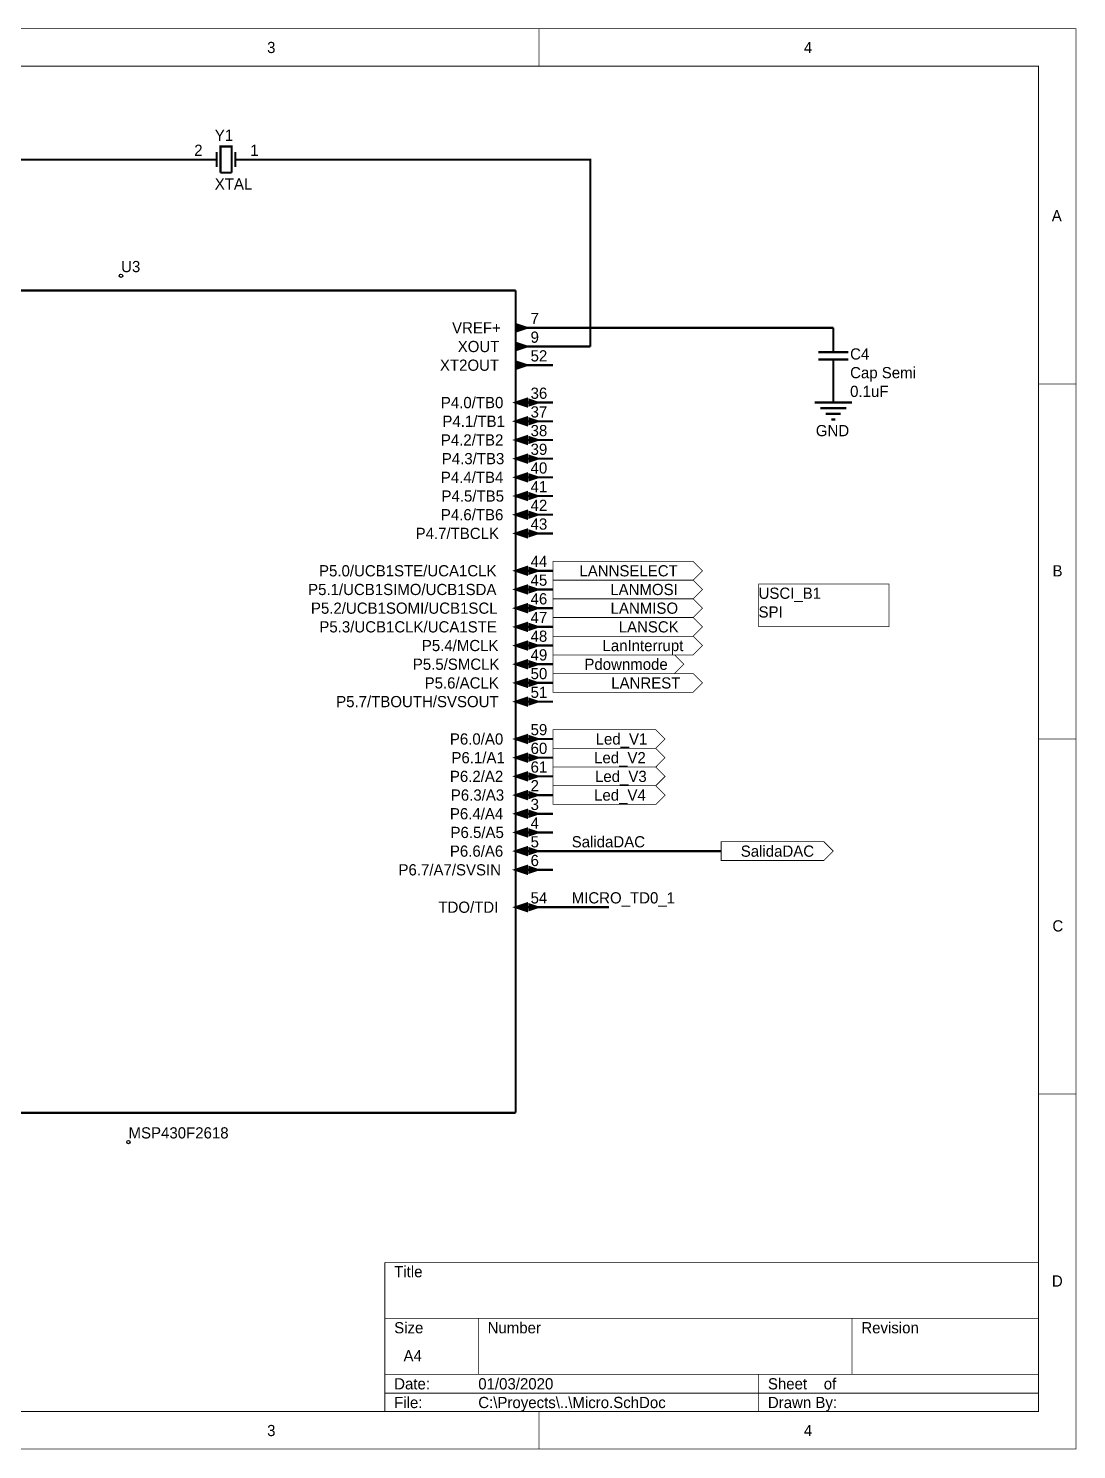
# Model space of a CAD drawing. Header units: millimetres. Extents: x 0 to 11.5, y 0 to 7.6.
# Drawn here: x 5.89 to 11.5, y 0 to 7.6 of the extents above; entities that cross this region are included whole.
import ezdxf

# ---------------------------------------------------------------- set-up
doc = ezdxf.new("R2010")
doc.units = ezdxf.units.MM
doc.header["$MEASUREMENT"] = 0
doc.layers.add('Sheet', color=255, linetype='Continuous')

msp = doc.modelspace()

# ---------------------------------------------------------------- linework, layer by layer
at = {"layer": 'Sheet'}
for points, const_width in [([(0, 7.6), (11.4983, 7.6), (11.4983, 0.0017), (0, 0.0017), (0, 7.6)], 0.0039), ([(8.625, 7.4), (8.625, 7.6)], 0.0039), ([(0.2, 7.4), (11.2983, 7.4), (11.2983, 0.2017), (0.2, 0.2017), (0.2, 7.4)], 0.0039), ([(6.9, 6.86), (6.9, 6.94)], 0.0118), ([(6.92, 6.83), (6.92, 6.97), (6.98, 6.97), (6.98, 6.83)], 0.0118), ([(7, 6.86), (7, 6.94)], 0.0118), ([(6.7, 6.9), (4.2, 6.9), (4.2, 5.4)], 0.0118), ([(6.9, 6.9), (6.7, 6.9)], 0.0118), ([(7, 6.9), (7.2, 6.9)], 0.0118), ([(8.9, 5.9), (8.9, 6.9), (7.2, 6.9)], 0.0118), ([(6.98, 6.83), (6.92, 6.83)], 0.0118), ([(8.5, 6.2), (4.7, 6.2)], 0.0118), ([(8.5, 1.8), (8.5, 6.2)], 0.0118), ([(8.5, 6), (8.7, 6)], 0.0118), ([(8.7, 6), (10.2, 6)], 0.0118), ([(10.2, 5.9), (10.2, 6)], 0.0118), ([(8.5, 5.9), (8.7, 5.9)], 0.0118), ([(8.7, 5.9), (8.9, 5.9)], 0.0118), ([(10.12, 5.87), (10.28, 5.87)], 0.0118), ([(10.2, 5.9), (10.2, 5.87)], 0.0118), ([(8.5, 5.8), (8.7, 5.8)], 0.0118), ([(10.28, 5.83), (10.12, 5.83)], 0.0118), ([(10.2, 5.8), (10.2, 5.83)], 0.0118), ([(10.2, 5.8), (10.2, 5.7)], 0.0118), ([(10.2, 5.7), (10.2, 5.6)], 0.0118), ([(11.3, 5.7), (11.5, 5.7)], 0.0039), ([(8.5, 5.6), (8.7, 5.6)], 0.0118), ([(10.1, 5.6), (10.3, 5.6)], 0.0118), ([(10.13, 5.57), (10.27, 5.57)], 0.0118), ([(8.5, 5.5), (8.7, 5.5)], 0.0118), ([(10.16, 5.54), (10.24, 5.54)], 0.0118), ([(10.19, 5.51), (10.21, 5.51)], 0.0118), ([(8.5, 5.4), (8.7, 5.4)], 0.0118), ([(8.5, 5.3), (8.7, 5.3)], 0.0118), ([(8.5, 5.2), (8.7, 5.2)], 0.0118), ([(8.5, 5.1), (8.7, 5.1)], 0.0118), ([(8.5, 5), (8.7, 5)], 0.0118), ([(8.5, 4.9), (8.7, 4.9)], 0.0118), ([(8.5, 4.7), (8.7, 4.7)], 0.0118), ([(8.5, 4.6), (8.7, 4.6)], 0.0118), ([(9.8, 4.63), (10.4983, 4.63), (10.4983, 4.4016), (9.8, 4.4016), (9.8, 4.63)], 0.0039), ([(8.5, 4.5), (8.7, 4.5)], 0.0118), ([(8.5, 4.4), (8.7, 4.4)], 0.0118), ([(8.5, 4.3), (8.7, 4.3)], 0.0118), ([(8.5, 4.2), (8.7, 4.2)], 0.0118), ([(8.5, 4.1), (8.7, 4.1)], 0.0118), ([(8.5, 4), (8.7, 4)], 0.0118), ([(8.5, 3.8), (8.7, 3.8)], 0.0118), ([(11.3, 3.8), (11.5, 3.8)], 0.0039), ([(8.5, 3.7), (8.7, 3.7)], 0.0118), ([(8.5, 3.6), (8.7, 3.6)], 0.0118), ([(8.5, 3.5), (8.7, 3.5)], 0.0118), ([(8.5, 3.4), (8.7, 3.4)], 0.0118), ([(8.5, 3.3), (8.7, 3.3)], 0.0118), ([(8.5, 3.2), (8.7, 3.2)], 0.0118), ([(8.7, 3.2), (9.6, 3.2), (9.6, 3.2)], 0.0118), ([(8.5, 3.1), (8.7, 3.1)], 0.0118), ([(8.5, 2.9), (8.7, 2.9)], 0.0118), ([(9, 2.9), (8.7, 2.9)], 0.0118), ([(11.3, 1.9), (11.5, 1.9)], 0.0039), ([(4.7, 1.8), (8.5, 1.8)], 0.0118), ([(7.8, 1), (11.3, 1)], 0.0039), ([(7.8, 0.2), (7.8, 1)], 0.0039), ([(7.8, 0.7), (11.3, 0.7)], 0.0039), ([(8.3, 0.4), (8.3, 0.7)], 0.0039), ([(10.3, 0.4), (10.3, 0.7)], 0.0039), ([(7.8, 0.4), (11.3, 0.4)], 0.0039), ([(9.8, 0.2), (9.8, 0.4)], 0.0039), ([(7.8, 0.3), (11.3, 0.3)], 0.0039), ([(8.625, 0.2), (8.625, 0)], 0.0039)]:
    msp.add_lwpolyline(points, dxfattribs=dict(at, const_width=const_width))
for points, const_width in [([(8.56, 6), (8.5, 5.98), (8.5, 6.02), (8.56, 6)], 0.0118), ([(8.56, 6), (8.5, 6.02), (8.5, 5.98), (8.56, 6)], 0.0039), ([(8.56, 5.9), (8.5, 5.88), (8.5, 5.92), (8.56, 5.9)], 0.0118), ([(8.56, 5.9), (8.5, 5.92), (8.5, 5.88), (8.56, 5.9)], 0.0039), ([(8.56, 5.8), (8.5, 5.78), (8.5, 5.82), (8.56, 5.8)], 0.0118), ([(8.56, 5.8), (8.5, 5.82), (8.5, 5.78), (8.56, 5.8)], 0.0039), ([(8.56, 5.58), (8.5, 5.6), (8.56, 5.62), (8.56, 5.58)], 0.0118), ([(8.56, 5.62), (8.5, 5.6), (8.56, 5.58), (8.56, 5.62)], 0.0039), ([(8.63, 5.6), (8.57, 5.58), (8.57, 5.62), (8.63, 5.6)], 0.0039), ([(8.57, 5.62), (8.57, 5.58), (8.63, 5.6), (8.57, 5.62)], 0.0039), ([(8.56, 5.48), (8.5, 5.5), (8.56, 5.52), (8.56, 5.48)], 0.0118), ([(8.56, 5.52), (8.5, 5.5), (8.56, 5.48), (8.56, 5.52)], 0.0039), ([(8.63, 5.5), (8.57, 5.48), (8.57, 5.52), (8.63, 5.5)], 0.0039), ([(8.57, 5.52), (8.57, 5.48), (8.63, 5.5), (8.57, 5.52)], 0.0039), ([(8.56, 5.38), (8.5, 5.4), (8.56, 5.42), (8.56, 5.38)], 0.0118), ([(8.56, 5.42), (8.5, 5.4), (8.56, 5.38), (8.56, 5.42)], 0.0039), ([(8.63, 5.4), (8.57, 5.38), (8.57, 5.42), (8.63, 5.4)], 0.0039), ([(8.57, 5.42), (8.57, 5.38), (8.63, 5.4), (8.57, 5.42)], 0.0039), ([(8.56, 5.28), (8.5, 5.3), (8.56, 5.32), (8.56, 5.28)], 0.0118), ([(8.56, 5.32), (8.5, 5.3), (8.56, 5.28), (8.56, 5.32)], 0.0039), ([(8.63, 5.3), (8.57, 5.28), (8.57, 5.32), (8.63, 5.3)], 0.0039), ([(8.57, 5.32), (8.57, 5.28), (8.63, 5.3), (8.57, 5.32)], 0.0039), ([(8.56, 5.18), (8.5, 5.2), (8.56, 5.22), (8.56, 5.18)], 0.0118), ([(8.56, 5.22), (8.5, 5.2), (8.56, 5.18), (8.56, 5.22)], 0.0039), ([(8.63, 5.2), (8.57, 5.18), (8.57, 5.22), (8.63, 5.2)], 0.0039), ([(8.57, 5.22), (8.57, 5.18), (8.63, 5.2), (8.57, 5.22)], 0.0039), ([(8.56, 5.08), (8.5, 5.1), (8.56, 5.12), (8.56, 5.08)], 0.0118), ([(8.56, 5.12), (8.5, 5.1), (8.56, 5.08), (8.56, 5.12)], 0.0039), ([(8.63, 5.1), (8.57, 5.08), (8.57, 5.12), (8.63, 5.1)], 0.0039), ([(8.57, 5.12), (8.57, 5.08), (8.63, 5.1), (8.57, 5.12)], 0.0039), ([(8.56, 4.98), (8.5, 5), (8.56, 5.02), (8.56, 4.98)], 0.0118), ([(8.56, 5.02), (8.5, 5), (8.56, 4.98), (8.56, 5.02)], 0.0039), ([(8.63, 5), (8.57, 4.98), (8.57, 5.02), (8.63, 5)], 0.0039), ([(8.57, 5.02), (8.57, 4.98), (8.63, 5), (8.57, 5.02)], 0.0039), ([(8.56, 4.88), (8.5, 4.9), (8.56, 4.92), (8.56, 4.88)], 0.0118), ([(8.56, 4.92), (8.5, 4.9), (8.56, 4.88), (8.56, 4.92)], 0.0039), ([(8.63, 4.9), (8.57, 4.88), (8.57, 4.92), (8.63, 4.9)], 0.0039), ([(8.57, 4.92), (8.57, 4.88), (8.63, 4.9), (8.57, 4.92)], 0.0039), ([(8.56, 4.68), (8.5, 4.7), (8.56, 4.72), (8.56, 4.68)], 0.0118), ([(8.56, 4.72), (8.5, 4.7), (8.56, 4.68), (8.56, 4.72)], 0.0039), ([(8.63, 4.7), (8.57, 4.68), (8.57, 4.72), (8.63, 4.7)], 0.0039), ([(8.57, 4.72), (8.57, 4.68), (8.63, 4.7), (8.57, 4.72)], 0.0039), ([(8.7, 4.65), (8.7, 4.75), (9.45, 4.75), (9.5, 4.7), (9.45, 4.65), (8.7, 4.65)], 0.0039), ([(8.7, 4.55), (8.7, 4.65), (9.45, 4.65), (9.5, 4.6), (9.45, 4.55), (8.7, 4.55)], 0.0039), ([(8.56, 4.58), (8.5, 4.6), (8.56, 4.62), (8.56, 4.58)], 0.0118), ([(8.56, 4.62), (8.5, 4.6), (8.56, 4.58), (8.56, 4.62)], 0.0039), ([(8.63, 4.6), (8.57, 4.58), (8.57, 4.62), (8.63, 4.6)], 0.0039), ([(8.57, 4.62), (8.57, 4.58), (8.63, 4.6), (8.57, 4.62)], 0.0039), ([(8.56, 4.48), (8.5, 4.5), (8.56, 4.52), (8.56, 4.48)], 0.0118), ([(8.56, 4.52), (8.5, 4.5), (8.56, 4.48), (8.56, 4.52)], 0.0039), ([(8.63, 4.5), (8.57, 4.48), (8.57, 4.52), (8.63, 4.5)], 0.0039), ([(8.57, 4.52), (8.57, 4.48), (8.63, 4.5), (8.57, 4.52)], 0.0039), ([(8.7, 4.45), (8.7, 4.55), (9.45, 4.55), (9.5, 4.5), (9.45, 4.45), (8.7, 4.45)], 0.0039), ([(8.56, 4.38), (8.5, 4.4), (8.56, 4.42), (8.56, 4.38)], 0.0118), ([(8.56, 4.42), (8.5, 4.4), (8.56, 4.38), (8.56, 4.42)], 0.0039), ([(8.63, 4.4), (8.57, 4.38), (8.57, 4.42), (8.63, 4.4)], 0.0039), ([(8.57, 4.42), (8.57, 4.38), (8.63, 4.4), (8.57, 4.42)], 0.0039), ([(8.7, 4.35), (8.7, 4.45), (9.45, 4.45), (9.5, 4.4), (9.45, 4.35), (8.7, 4.35)], 0.0039), ([(8.7, 4.25), (8.7, 4.35), (9.45, 4.35), (9.5, 4.3), (9.45, 4.25), (8.7, 4.25)], 0.0039), ([(8.56, 4.28), (8.5, 4.3), (8.56, 4.32), (8.56, 4.28)], 0.0118), ([(8.56, 4.32), (8.5, 4.3), (8.56, 4.28), (8.56, 4.32)], 0.0039), ([(8.63, 4.3), (8.57, 4.28), (8.57, 4.32), (8.63, 4.3)], 0.0039), ([(8.57, 4.32), (8.57, 4.28), (8.63, 4.3), (8.57, 4.32)], 0.0039), ([(8.56, 4.18), (8.5, 4.2), (8.56, 4.22), (8.56, 4.18)], 0.0118), ([(8.56, 4.22), (8.5, 4.2), (8.56, 4.18), (8.56, 4.22)], 0.0039), ([(8.63, 4.2), (8.57, 4.18), (8.57, 4.22), (8.63, 4.2)], 0.0039), ([(8.57, 4.22), (8.57, 4.18), (8.63, 4.2), (8.57, 4.22)], 0.0039), ([(8.7, 4.15), (8.7, 4.25), (9.35, 4.25), (9.4, 4.2), (9.35, 4.15), (8.7, 4.15)], 0.0039), ([(8.56, 4.08), (8.5, 4.1), (8.56, 4.12), (8.56, 4.08)], 0.0118), ([(8.56, 4.12), (8.5, 4.1), (8.56, 4.08), (8.56, 4.12)], 0.0039), ([(8.63, 4.1), (8.57, 4.08), (8.57, 4.12), (8.63, 4.1)], 0.0039), ([(8.57, 4.12), (8.57, 4.08), (8.63, 4.1), (8.57, 4.12)], 0.0039), ([(8.7, 4.05), (8.7, 4.15), (9.45, 4.15), (9.5, 4.1), (9.45, 4.05), (8.7, 4.05)], 0.0039), ([(8.56, 3.98), (8.5, 4), (8.56, 4.02), (8.56, 3.98)], 0.0118), ([(8.56, 4.02), (8.5, 4), (8.56, 3.98), (8.56, 4.02)], 0.0039), ([(8.63, 4), (8.57, 3.98), (8.57, 4.02), (8.63, 4)], 0.0039), ([(8.57, 4.02), (8.57, 3.98), (8.63, 4), (8.57, 4.02)], 0.0039), ([(8.56, 3.78), (8.5, 3.8), (8.56, 3.82), (8.56, 3.78)], 0.0118), ([(8.56, 3.82), (8.5, 3.8), (8.56, 3.78), (8.56, 3.82)], 0.0039), ([(8.63, 3.8), (8.57, 3.78), (8.57, 3.82), (8.63, 3.8)], 0.0039), ([(8.57, 3.82), (8.57, 3.78), (8.63, 3.8), (8.57, 3.82)], 0.0039), ([(8.7, 3.75), (8.7, 3.85), (9.25, 3.85), (9.3, 3.8), (9.25, 3.75), (8.7, 3.75)], 0.0039), ([(8.56, 3.68), (8.5, 3.7), (8.56, 3.72), (8.56, 3.68)], 0.0118), ([(8.7, 3.65), (8.7, 3.75), (9.25, 3.75), (9.3, 3.7), (9.25, 3.65), (8.7, 3.65)], 0.0039), ([(8.56, 3.72), (8.5, 3.7), (8.56, 3.68), (8.56, 3.72)], 0.0039), ([(8.63, 3.7), (8.57, 3.68), (8.57, 3.72), (8.63, 3.7)], 0.0039), ([(8.57, 3.72), (8.57, 3.68), (8.63, 3.7), (8.57, 3.72)], 0.0039), ([(8.7, 3.55), (8.7, 3.65), (9.25, 3.65), (9.3, 3.6), (9.25, 3.55), (8.7, 3.55)], 0.0039), ([(8.56, 3.58), (8.5, 3.6), (8.56, 3.62), (8.56, 3.58)], 0.0118), ([(8.56, 3.62), (8.5, 3.6), (8.56, 3.58), (8.56, 3.62)], 0.0039), ([(8.63, 3.6), (8.57, 3.58), (8.57, 3.62), (8.63, 3.6)], 0.0039), ([(8.57, 3.62), (8.57, 3.58), (8.63, 3.6), (8.57, 3.62)], 0.0039), ([(8.56, 3.48), (8.5, 3.5), (8.56, 3.52), (8.56, 3.48)], 0.0118), ([(8.56, 3.52), (8.5, 3.5), (8.56, 3.48), (8.56, 3.52)], 0.0039), ([(8.63, 3.5), (8.57, 3.48), (8.57, 3.52), (8.63, 3.5)], 0.0039), ([(8.57, 3.52), (8.57, 3.48), (8.63, 3.5), (8.57, 3.52)], 0.0039), ([(8.7, 3.45), (8.7, 3.55), (9.25, 3.55), (9.3, 3.5), (9.25, 3.45), (8.7, 3.45)], 0.0039), ([(8.56, 3.38), (8.5, 3.4), (8.56, 3.42), (8.56, 3.38)], 0.0118), ([(8.56, 3.42), (8.5, 3.4), (8.56, 3.38), (8.56, 3.42)], 0.0039), ([(8.63, 3.4), (8.57, 3.38), (8.57, 3.42), (8.63, 3.4)], 0.0039), ([(8.57, 3.42), (8.57, 3.38), (8.63, 3.4), (8.57, 3.42)], 0.0039), ([(8.56, 3.28), (8.5, 3.3), (8.56, 3.32), (8.56, 3.28)], 0.0118), ([(8.56, 3.32), (8.5, 3.3), (8.56, 3.28), (8.56, 3.32)], 0.0039), ([(8.63, 3.3), (8.57, 3.28), (8.57, 3.32), (8.63, 3.3)], 0.0039), ([(8.57, 3.32), (8.57, 3.28), (8.63, 3.3), (8.57, 3.32)], 0.0039), ([(8.56, 3.18), (8.5, 3.2), (8.56, 3.22), (8.56, 3.18)], 0.0118), ([(8.56, 3.22), (8.5, 3.2), (8.56, 3.18), (8.56, 3.22)], 0.0039), ([(8.63, 3.2), (8.57, 3.18), (8.57, 3.22), (8.63, 3.2)], 0.0039), ([(8.57, 3.22), (8.57, 3.18), (8.63, 3.2), (8.57, 3.22)], 0.0039), ([(9.6, 3.15), (9.6, 3.25), (10.15, 3.25), (10.2, 3.2), (10.15, 3.15), (9.6, 3.15)], 0.0039), ([(8.56, 3.08), (8.5, 3.1), (8.56, 3.12), (8.56, 3.08)], 0.0118), ([(8.56, 3.12), (8.5, 3.1), (8.56, 3.08), (8.56, 3.12)], 0.0039), ([(8.63, 3.1), (8.57, 3.08), (8.57, 3.12), (8.63, 3.1)], 0.0039), ([(8.57, 3.12), (8.57, 3.08), (8.63, 3.1), (8.57, 3.12)], 0.0039), ([(8.56, 2.88), (8.5, 2.9), (8.56, 2.92), (8.56, 2.88)], 0.0118), ([(8.56, 2.92), (8.5, 2.9), (8.56, 2.88), (8.56, 2.92)], 0.0039), ([(8.63, 2.9), (8.57, 2.88), (8.57, 2.92), (8.63, 2.9)], 0.0039), ([(8.57, 2.92), (8.57, 2.88), (8.63, 2.9), (8.57, 2.92)], 0.0039)]:
    msp.add_lwpolyline(points, close=True, dxfattribs=dict(at, const_width=const_width))
for centre, major_axis, ratio in [((6.3879, 6.2786), (0.00917, 0), 0.994548), ((6.4277, 1.6434), (0, 0.00917), 0.999782)]:
    msp.add_ellipse(centre, major_axis=major_axis, ratio=ratio, dxfattribs=at)
for points in [[(8.498, 5.9773), (8.5662, 6), (8.498, 6.0227)], [(8.498, 5.8773), (8.5662, 5.9), (8.498, 5.9227)], [(8.498, 5.7773), (8.5662, 5.8), (8.498, 5.8227)], [(8.5619, 5.6227), (8.4938, 5.6), (8.5619, 5.5773)], [(8.568, 5.5773), (8.6362, 5.6), (8.568, 5.6227)], [(8.5619, 5.5227), (8.4938, 5.5), (8.5619, 5.4773)], [(8.568, 5.4773), (8.6362, 5.5), (8.568, 5.5227)], [(8.5619, 5.4227), (8.4938, 5.4), (8.5619, 5.3773)], [(8.568, 5.3773), (8.6362, 5.4), (8.568, 5.4227)], [(8.5619, 5.3227), (8.4938, 5.3), (8.5619, 5.2773)], [(8.568, 5.2773), (8.6362, 5.3), (8.568, 5.3227)], [(8.5619, 5.2227), (8.4938, 5.2), (8.5619, 5.1773)], [(8.568, 5.1773), (8.6362, 5.2), (8.568, 5.2227)], [(8.5619, 5.1227), (8.4938, 5.1), (8.5619, 5.0773)], [(8.568, 5.0773), (8.6362, 5.1), (8.568, 5.1227)], [(8.5619, 5.0227), (8.4938, 5), (8.5619, 4.9773)], [(8.568, 4.9773), (8.6362, 5), (8.568, 5.0227)], [(8.5619, 4.9227), (8.4938, 4.9), (8.5619, 4.8773)], [(8.568, 4.8773), (8.6362, 4.9), (8.568, 4.9227)], [(8.5619, 4.7227), (8.4938, 4.7), (8.5619, 4.6773)], [(8.568, 4.6773), (8.6362, 4.7), (8.568, 4.7227)], [(8.5619, 4.6227), (8.4938, 4.6), (8.5619, 4.5773)], [(8.568, 4.5773), (8.6362, 4.6), (8.568, 4.6227)], [(8.5619, 4.5227), (8.4938, 4.5), (8.5619, 4.4773)], [(8.568, 4.4773), (8.6362, 4.5), (8.568, 4.5227)], [(8.5619, 4.4227), (8.4938, 4.4), (8.5619, 4.3773)], [(8.568, 4.3773), (8.6362, 4.4), (8.568, 4.4227)], [(8.5619, 4.3227), (8.4938, 4.3), (8.5619, 4.2773)], [(8.568, 4.2773), (8.6362, 4.3), (8.568, 4.3227)], [(8.5619, 4.2227), (8.4938, 4.2), (8.5619, 4.1773)], [(8.568, 4.1773), (8.6362, 4.2), (8.568, 4.2227)], [(8.5619, 4.1227), (8.4938, 4.1), (8.5619, 4.0773)], [(8.568, 4.0773), (8.6362, 4.1), (8.568, 4.1227)], [(8.5619, 4.0227), (8.4938, 4), (8.5619, 3.9773)], [(8.568, 3.9773), (8.6362, 4), (8.568, 4.0227)], [(8.5619, 3.8227), (8.4938, 3.8), (8.5619, 3.7773)], [(8.568, 3.7773), (8.6362, 3.8), (8.568, 3.8227)], [(8.5619, 3.7227), (8.4938, 3.7), (8.5619, 3.6773)], [(8.568, 3.6773), (8.6362, 3.7), (8.568, 3.7227)], [(8.5619, 3.6227), (8.4938, 3.6), (8.5619, 3.5773)], [(8.568, 3.5773), (8.6362, 3.6), (8.568, 3.6227)], [(8.5619, 3.5227), (8.4938, 3.5), (8.5619, 3.4773)], [(8.568, 3.4773), (8.6362, 3.5), (8.568, 3.5227)], [(8.5619, 3.4227), (8.4938, 3.4), (8.5619, 3.3773)], [(8.568, 3.3773), (8.6362, 3.4), (8.568, 3.4227)], [(8.5619, 3.3227), (8.4938, 3.3), (8.5619, 3.2773)], [(8.568, 3.2773), (8.6362, 3.3), (8.568, 3.3227)], [(8.5619, 3.2227), (8.4938, 3.2), (8.5619, 3.1773)], [(8.568, 3.1773), (8.6362, 3.2), (8.568, 3.2227)], [(8.5619, 3.1227), (8.4938, 3.1), (8.5619, 3.0773)], [(8.568, 3.0773), (8.6362, 3.1), (8.568, 3.1227)], [(8.5619, 2.9227), (8.4938, 2.9), (8.5619, 2.8773)], [(8.568, 2.8773), (8.6362, 2.9), (8.568, 2.9227)]]:
    msp.add_solid(points, dxfattribs=at)

# ---------------------------------------------------------------- texts
for s, p in [('3', (7.17, 7.47)), ('4', (10.0425, 7.47)), ('Y1', (6.89, 7.0001)), ('2', (6.78, 6.9201)), ('1', (7.08, 6.9201)), ('XTAL', (6.89, 6.7401)), ('A', (11.3692, 6.57)), ('U3', (6.3887, 6.2978)), ('VREF+', (8.1599, 5.9701)), ('7', (8.58, 6.0201)), ('9', (8.58, 5.9201)), ('XOUT', (8.1899, 5.8701)), ('52', (8.58, 5.8201)), ('C4', (10.29, 5.8301)), ('XT2OUT', (8.0948, 5.7701)), ('Cap Semi', (10.29, 5.7301)), ('P4.0/TB0', (8.0998, 5.5701)), ('36', (8.58, 5.6201)), ('0.1uF', (10.29, 5.6301)), ('37', (8.58, 5.5201)), ('P4.1/TB1', (8.1082, 5.4701)), ('38', (8.58, 5.4201)), ('GND', (10.1066, 5.42)), ('P4.2/TB2', (8.0998, 5.3701)), ('P4.3/TB3', (8.1049, 5.2701)), ('39', (8.58, 5.3201)), ('40', (8.58, 5.2201)), ('P4.4/TB4', (8.0998, 5.1701)), ('41', (8.58, 5.1201)), ('P4.5/TB5', (8.1032, 5.0701)), ('P4.6/TB6', (8.0998, 4.9701)), ('42', (8.58, 5.0201)), ('43', (8.58, 4.9201)), ('P4.7/TBCLK', (7.9648, 4.8701)), ('P5.0/UCB1STE/UCA1CLK', (7.4479, 4.6701)), ('44', (8.58, 4.7201)), ('LANNSELECT', (8.8414, 4.67)), ('B', (11.3733, 4.67)), ('45', (8.58, 4.6201)), ('P5.1/UCB1SIMO/UCB1SDA', (7.3895, 4.5701)), ('46', (8.58, 4.5201)), ('LANMOSI', (9.0065, 4.57)), ('USCI_B1', (9.8, 4.55)), ('P5.2/UCB1SOMI/UCB1SCL', (7.4045, 4.4701)), ('LANMISO', (9.0082, 4.47)), ('SPI', (9.8, 4.4499)), ('P5.3/UCB1CLK/UCA1STE', (7.4496, 4.3701)), ('47', (8.58, 4.4201)), ('LANSCK', (9.0515, 4.37)), ('48', (8.58, 4.3201)), ('P5.4/MCLK', (7.9981, 4.2701)), ('49', (8.58, 4.2201)), ('LanInterrupt', (8.9648, 4.27)), ('P5.5/SMCLK', (7.9498, 4.1701)), ('Pdownmode', (8.8681, 4.17)), ('P5.6/ACLK', (8.0131, 4.0701)), ('50', (8.58, 4.1201)), ('LANREST', (9.0115, 4.07)), ('P5.7/TBOUTH/SVSOUT', (7.5396, 3.9701)), ('51', (8.58, 4.0201)), ('59', (8.58, 3.8201)), ('P6.0/A0', (8.1482, 3.7701)), ('Led_V1', (8.9282, 3.77)), ('P6.1/A1', (8.1565, 3.6701)), ('60', (8.58, 3.7201)), ('Led_V2', (8.9199, 3.67)), ('61', (8.58, 3.6201)), ('P6.2/A2', (8.1482, 3.5701)), ('2', (8.58, 3.5201)), ('Led_V3', (8.9249, 3.57)), ('P6.3/A3', (8.1532, 3.4701)), ('Led_V4', (8.9199, 3.47)), ('P6.4/A4', (8.1482, 3.3701)), ('3', (8.58, 3.4201)), ('4', (8.58, 3.3201)), ('P6.5/A5', (8.1515, 3.2701)), ('5', (8.58, 3.2201)), ('SalidaDAC', (8.8, 3.2201)), ('P6.6/A6', (8.1482, 3.1701)), ('SalidaDAC', (9.7048, 3.17)), ('P6.7/A7/SVSIN', (7.8731, 3.0701)), ('6', (8.58, 3.1201)), ('54', (8.58, 2.9201)), ('MICRO_TD0_1', (8.8, 2.9201)), ('TDO/TDI', (8.0865, 2.8701)), ('C', (11.3725, 2.77)), ('MSP430F2618', (6.4285, 1.6626)), ('Title', (7.85, 0.92)), ('D', (11.37, 0.87)), ('Size', (7.85, 0.62)), ('Number', (8.35, 0.62)), ('Revision', (10.35, 0.62)), ('A4', (7.9, 0.47)), ('01/03/2020', (8.3, 0.32)), ('Sheet    of', (9.85, 0.32)), ('Date:', (7.85, 0.32)), ('File:', (7.85, 0.22)), ('C:\\Proyects\\..\\Micro.SchDoc', (8.3, 0.22)), ('Drawn By:', (9.85, 0.22)), ('3', (7.17, 0.07)), ('4', (10.0425, 0.07))]:
    msp.add_text(s, height=0.06, dxfattribs=at).set_placement(p)

doc.saveas('drawing.dxf')
